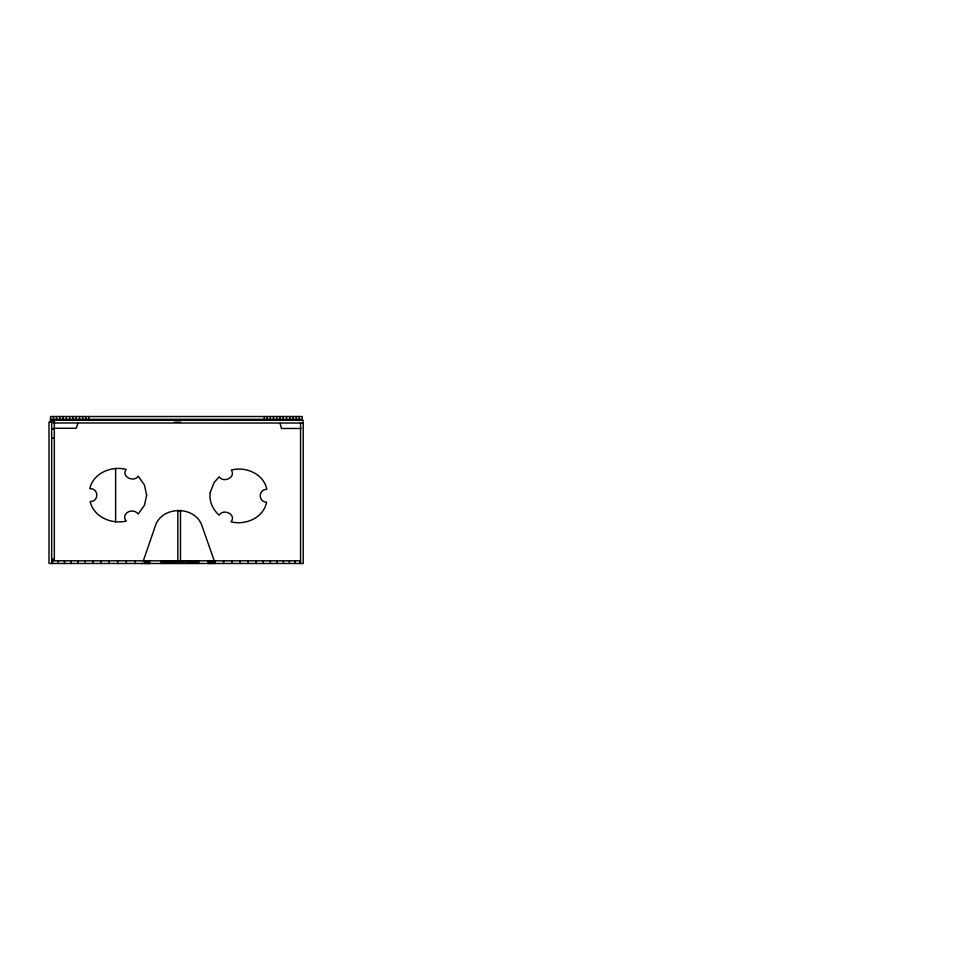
<?xml version="1.0" encoding="UTF-8"?>
<svg xmlns="http://www.w3.org/2000/svg" width="980" height="980" viewBox="0 0 980 980"><rect width="100%" height="100%" fill="white"/><g stroke="black" fill="none" stroke-linecap="round" stroke-linejoin="round"><path stroke-width="1.47" d="M77.824 423.446L76.256 428.285L54.035 428.285M143.374 560.707L155.796 524.594C163.317 505.95 194.028 505.95 201.561 524.594L214.436 561.32M50.507 419.318L302.22 419.318L302.22 416.524L50.507 416.524L50.507 422.368M51.671 421.143L54.329 421.143L54.329 559.347L51.671 559.347M51.671 421.976L49 421.976L49 563.476L303.212 563.476L303.212 423.041L53.19 422.98M174.391 422.221L180.492 422.221M301.436 428.468L281.517 428.468L280.072 423.458M51.671 429.118L54.329 429.118M51.671 438.268L54.329 438.268M177.809 510.923L180.479 510.923M51.622 560.817L300.554 560.817M141.218 563.463L142.431 563.476M303.114 422.98L303.114 420.31L51.671 420.31L51.671 563.476M300.554 423.041L300.554 563.476M300.076 560.817L300.076 563.476M299.268 416.524L299.268 419.318M296.217 416.524L296.217 419.318M294.968 560.817L294.968 563.476M293.057 416.524L293.057 419.318M289.835 416.524L289.835 419.318M289.431 560.817L289.431 563.476M286.552 416.524L286.552 419.318M283.465 560.817L283.465 563.476M283.257 416.524L283.257 419.318M279.962 416.524L279.962 419.318M277.107 560.817L277.107 563.476M276.679 416.524L276.679 419.318M273.457 416.524L273.457 419.318M270.296 416.524L270.296 419.318M270.382 560.817L270.382 563.476M267.234 416.524L267.234 419.318M264.294 416.524L264.294 419.318M263.302 560.817L263.302 563.476M255.89 560.817L255.89 563.476M248.185 560.817L248.185 563.476M240.222 560.817L240.222 563.476M232.003 560.817L232.003 563.476M223.563 560.817L223.563 563.476M214.951 560.817L214.951 563.476M214.179 560.817L214.179 563.476M213.432 560.817L213.432 563.476M212.697 560.817L212.697 563.476M211.999 560.817L211.999 563.476M211.337 560.817L211.337 563.476M210.7 560.817L210.7 563.476M210.112 560.817L210.112 563.476M209.561 560.817L209.561 563.476M209.059 560.817L209.059 563.476M208.593 560.817L208.593 563.476M208.189 560.817L208.189 563.476M207.821 560.817L207.821 563.476M198.72 560.817L198.72 563.476M197.776 560.817L197.776 563.476M196.649 560.817L196.649 563.476M195.363 560.817L195.363 563.476M193.942 560.817L193.942 563.476M192.374 560.817L192.374 563.476M190.708 560.817L190.708 563.476M188.932 560.817L188.932 563.476M187.094 560.817L187.094 563.476M185.183 560.817L185.183 563.476M183.248 560.817L183.248 563.476M181.3 560.817L181.3 563.476M180.479 510.31L180.479 561.883L177.809 561.883L177.809 510.31M179.352 560.817L179.352 563.476M177.515 560.817L177.515 563.476M175.677 560.817L175.677 563.476M173.877 560.817L173.877 563.476M172.113 560.817L172.113 563.476M170.398 560.817L170.398 563.476M168.756 560.817L168.756 563.476M167.213 560.817L167.213 563.476M165.755 560.817L165.755 563.476M164.419 560.817L164.419 563.476M163.207 560.817L163.207 563.476M162.141 560.817L162.141 563.476M161.21 560.817L161.21 563.476M149.56 560.817L149.56 563.476M149.328 560.817L149.328 563.476M149.058 560.817L149.058 563.476M148.74 560.817L148.74 563.476M148.384 560.817L148.384 563.476M147.992 560.817L147.992 563.476M147.564 560.817L147.564 563.476M147.11 560.817L147.11 563.476M146.62 560.817L146.62 563.476M146.106 560.817L146.106 563.476M145.554 560.817L145.554 563.476M144.991 560.817L144.991 563.476M144.415 560.817L144.415 563.476M135.301 560.817L135.301 563.476M126.371 560.817L126.371 563.476M117.637 560.817L117.637 563.476M115.615 468.538L115.615 521.875M109.135 560.817L109.135 563.476M100.903 560.817L100.903 563.476M92.941 560.817L92.941 563.476M88.727 416.524L88.727 419.318M85.775 416.524L85.775 419.318M85.297 560.817L85.297 563.476M82.688 416.524L82.688 419.318M79.515 416.524L79.515 419.318M77.996 560.817L77.996 563.476M76.256 416.524L76.256 419.318M72.949 416.524L72.949 419.318M71.038 560.817L71.038 563.476M69.617 416.524L69.617 419.318M66.285 416.524L66.285 419.318M64.472 560.817L64.472 563.476M62.977 416.524L62.977 419.318M59.719 416.524L59.719 419.318M58.298 560.817L58.298 563.476M56.534 416.524L56.534 419.318M53.459 416.524L53.459 419.318M52.553 558.906L52.553 563.476M146.633 495.133L144.464 505.227L138.241 514.035C135.215 509.808 127.902 510.053 125.342 514.647A5.353 5.353 0 0 0 125.269 519.572L126.285 521.029C111.781 524.643 93.602 516.999 90.16 501.503C99.249 501.809 98.809 487.991 89.793 488.714C93.137 473.095 111.61 465.5 126.102 469.432C120.993 476.746 133.868 482.76 138.241 476.231L144.464 485.027L146.633 495.133M210.222 492.45C208.899 500.952 212.721 509.637 219.177 515.137C223.342 508.069 236.854 514.561 231.047 521.813C245.441 525.586 263.73 517.734 266.56 502.127C257.973 502.103 258.291 489.118 266.817 489.388C263.902 473.842 245.576 466.149 231.28 470.069C236.352 477.358 223.514 483.324 219.177 476.819L214.167 482.442L210.222 492.45"/></g></svg>
